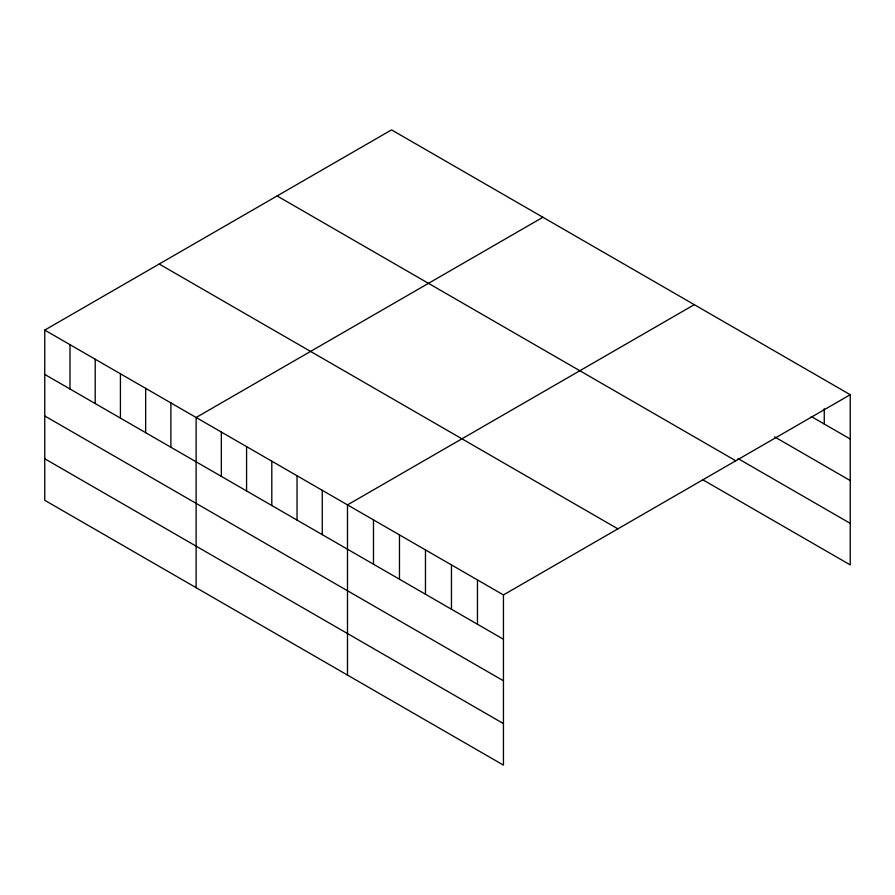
<?xml version="1.0" encoding="UTF-8"?>
<svg xmlns="http://www.w3.org/2000/svg" width="895" height="895" viewBox="0 0 895 895"><rect width="100%" height="100%" fill="white"/><g stroke="black" fill="none" stroke-linecap="round" stroke-linejoin="round"><path stroke-width="1.34" d="M44.75 330.098L503.449 594.929L503.449 765.124L44.75 500.294L44.75 330.098L391.551 129.876L850.25 394.706L850.25 564.902L702.564 479.63M542.918 217.272L196.117 417.495L196.117 587.691M694.296 304.658L347.495 504.881L347.495 675.087M503.449 594.929L850.25 394.706M811.262 416.522L850.25 439.031M774.634 436.905L850.25 480.57M738.006 458.564L850.25 523.362M277.103 195.949L735.802 460.78M159.198 264.025L617.897 528.856M44.75 374.423L503.449 639.254M44.75 415.962L503.449 680.793M44.75 458.755L503.449 723.585M824.261 408.78L824.261 424.017M477.46 579.915L477.46 624.24M451.46 564.913L451.46 609.238M425.472 549.91L425.472 594.235M399.472 534.897L399.472 579.222M373.483 519.894L373.483 564.219M322.267 490.326L322.267 534.639M297.039 475.76L297.039 520.084M271.8 461.193L271.8 505.518M246.572 446.627L246.572 490.952M221.345 432.061L221.345 476.386M170.889 402.929L170.889 447.254M145.661 388.363L145.661 432.688M120.433 373.797L120.433 418.122M95.206 359.231L95.206 403.555M69.978 344.664L69.978 388.989"/></g></svg>
